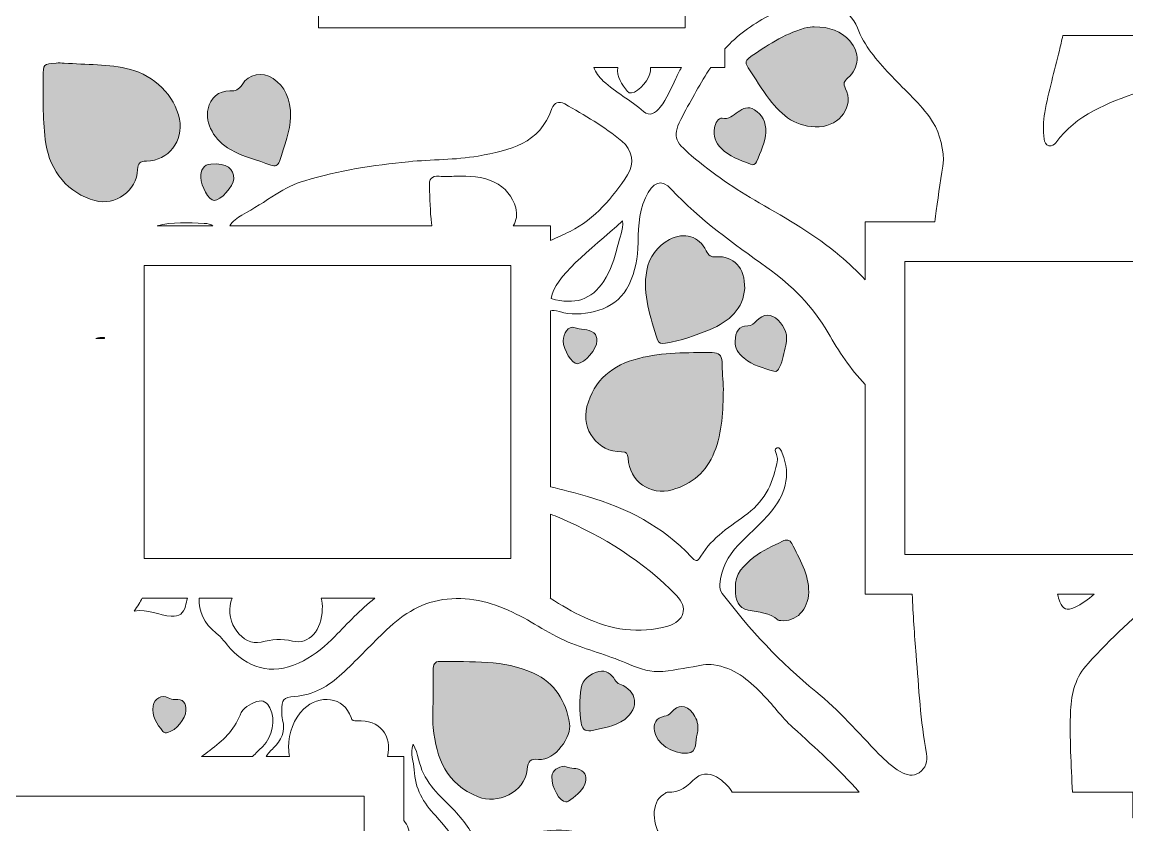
# Model space of a CAD drawing. Header units: inches. Extents: x 0 to 12, y -12 to 0.
# Drawn here: x 2.506 to 6.379, y -7.559 to -4.744 of the extents above; entities that cross this region are included whole.
import ezdxf

# ---------------------------------------------------------------- set-up
doc = ezdxf.new("R2010")
doc.units = ezdxf.units.IN
doc.header["$MEASUREMENT"] = 0
doc.layers.add('Layer 1', color=7, linetype='Continuous')

# ---------------------------------------------------------------- blocks, each defined once
blk = doc.blocks.new('block 2')
at = {"layer": 'Layer 1', "true_color": 0xffffff}
h = blk.add_hatch(color=7, dxfattribs=at)
h.dxf.hatch_style = 2
edge = h.paths.add_edge_path()
edge.add_spline(control_points=[(5.0545, -4.8695), (5.0393, -4.88), (5.0432, -4.8919), (5.0515, -4.9043), (5.0763, -4.9413), (5.0993, -4.9795), (5.1261, -5.0149), (5.1696, -5.0723), (5.2223, -5.1155), (5.3004, -5.1111), (5.3743, -5.1069), (5.4234, -5.0377), (5.393, -4.9776), (5.3836, -4.959), (5.3874, -4.952), (5.4012, -4.94), (5.4416, -4.905), (5.4439, -4.8497), (5.4077, -4.8102), (5.3766, -4.7761), (5.337, -4.7607), (5.2831, -4.7606), (5.2766, -4.7615), (5.2618, -4.7621), (5.248, -4.7659), (5.1759, -4.7861), (5.1149, -4.8273), (5.0545, -4.8695)], knot_values=[0, 0, 0, 0, 1, 1, 1, 2, 2, 2, 3, 3, 3, 4, 4, 4, 5, 5, 5, 6, 6, 6, 7, 7, 7, 8, 8, 8, 9, 9, 9, 9], degree=3, periodic=1)
h = blk.add_hatch(color=7, dxfattribs=at)
h.dxf.hatch_style = 2
edge = h.paths.add_edge_path()
edge.add_spline(control_points=[(2.7614, -5.3701), (2.833, -5.3888), (2.9087, -5.3348), (2.911, -5.2613), (2.9117, -5.238), (2.919, -5.2317), (2.9418, -5.2313), (3.019, -5.23), (3.0726, -5.161), (3.0576, -5.0846), (3.0413, -5.0013), (2.9671, -4.9309), (2.8854, -4.9099), (2.8087, -4.8902), (2.7308, -4.8941), (2.6535, -4.8876), (2.6441, -4.8876), (2.6347, -4.8871), (2.6254, -4.8877), (2.5802, -4.8905), (2.5798, -4.8906), (2.5798, -4.9373), (2.5798, -5.0151), (2.5776, -5.0926), (2.5892, -5.1704), (2.6032, -5.265), (2.6688, -5.3459), (2.7614, -5.3701)], knot_values=[0, 0, 0, 0, 1, 1, 1, 2, 2, 2, 3, 3, 3, 4, 4, 4, 5, 5, 5, 6, 6, 6, 7, 7, 7, 8, 8, 8, 9, 9, 9, 9], degree=3, periodic=1)
h = blk.add_hatch(color=7, dxfattribs=at)
h.dxf.hatch_style = 2
edge = h.paths.add_edge_path()
edge.add_spline(control_points=[(3.2366, -5.1911), (3.2813, -5.2161), (3.3308, -5.2285), (3.3785, -5.2455), (3.3927, -5.2506), (3.4034, -5.2473), (3.4081, -5.2325), (3.426, -5.1775), (3.4453, -5.1227), (3.4473, -5.0777), (3.4478, -5.0109), (3.4269, -4.9696), (3.3858, -4.9421), (3.3483, -4.917), (3.3005, -4.9248), (3.2769, -4.9635), (3.2659, -4.9816), (3.254, -4.986), (3.2344, -4.9855), (3.1949, -4.9846), (3.166, -5.0097), (3.1577, -5.0484), (3.1468, -5.0996), (3.18, -5.1594), (3.2366, -5.1911)], knot_values=[0, 0, 0, 0, 1, 1, 1, 2, 2, 2, 3, 3, 3, 4, 4, 4, 5, 5, 5, 6, 6, 6, 7, 7, 7, 8, 8, 8, 8], degree=3, periodic=1)
h = blk.add_hatch(color=7, dxfattribs=at)
h.dxf.hatch_style = 2
edge = h.paths.add_edge_path()
edge.add_spline(control_points=[(5.0741, -5.0519), (5.0268, -5.022), (5.0047, -5.0913), (4.9601, -5.0813), (4.9467, -5.0783), (4.9362, -5.0991), (4.9333, -5.1153), (4.9285, -5.1429), (4.9369, -5.1669), (4.9564, -5.1865), (4.9851, -5.2152), (5.0232, -5.2273), (5.0594, -5.2425), (5.0683, -5.2462), (5.0764, -5.2433), (5.0803, -5.2345), (5.0956, -5.1993), (5.1107, -5.164), (5.1136, -5.1306), (5.1137, -5.0934), (5.1006, -5.0687), (5.0741, -5.0519)], knot_values=[0, 0, 0, 0, 1, 1, 1, 2, 2, 2, 3, 3, 3, 4, 4, 4, 5, 5, 5, 6, 6, 6, 7, 7, 7, 7], degree=3, periodic=1)
h = blk.add_hatch(color=7, dxfattribs=at)
h.dxf.hatch_style = 2
edge = h.paths.add_edge_path()
edge.add_spline(control_points=[(3.1328, -5.2884), (3.1324, -5.3194), (3.1609, -5.3696), (3.1791, -5.3698), (3.2013, -5.3701), (3.2472, -5.3194), (3.248, -5.2936), (3.2492, -5.2571), (3.2228, -5.2385), (3.1677, -5.2418), (3.1415, -5.2433), (3.132, -5.2635), (3.1328, -5.2884)], knot_values=[0, 0, 0, 0, 1, 1, 1, 2, 2, 2, 3, 3, 3, 4, 4, 4, 4], degree=3, periodic=1)
h = blk.add_hatch(color=7, dxfattribs=at)
h.dxf.hatch_style = 2
edge = h.paths.add_edge_path()
edge.add_spline(control_points=[(4.9392, -5.567), (4.9203, -5.5681), (4.9126, -5.5629), (4.9044, -5.546), (4.8794, -5.494), (4.827, -5.4792), (4.7759, -5.5062), (4.7314, -5.5298), (4.705, -5.5674), (4.6959, -5.6154), (4.6798, -5.7003), (4.7101, -5.7791), (4.7331, -5.8586), (4.7374, -5.8732), (4.7494, -5.8711), (4.7615, -5.8694), (4.8154, -5.8616), (4.8661, -5.8428), (4.916, -5.8226), (4.9859, -5.7943), (5.0349, -5.7474), (5.0392, -5.6783), (5.0404, -5.604), (5.0005, -5.5632), (4.9392, -5.567)], knot_values=[0, 0, 0, 0, 1, 1, 1, 2, 2, 2, 3, 3, 3, 4, 4, 4, 5, 5, 5, 6, 6, 6, 7, 7, 7, 8, 8, 8, 8], degree=3, periodic=1)
h = blk.add_hatch(color=7, dxfattribs=at)
h.dxf.hatch_style = 2
edge = h.paths.add_edge_path()
edge.add_spline(control_points=[(5.1567, -5.7892), (5.1322, -5.7649), (5.1044, -5.7663), (5.0807, -5.7916), (5.0719, -5.8009), (5.0641, -5.8086), (5.0498, -5.809), (5.0189, -5.8098), (5.0064, -5.8288), (5.006, -5.8639), (5.0042, -5.8853), (5.0171, -5.906), (5.037, -5.9226), (5.0672, -5.9479), (5.1047, -5.9571), (5.1412, -5.9684), (5.1536, -5.9722), (5.1566, -5.9627), (5.1612, -5.9542), (5.1744, -5.93), (5.1759, -5.9026), (5.1831, -5.8768), (5.1926, -5.8426), (5.1807, -5.8131), (5.1567, -5.7892)], knot_values=[0, 0, 0, 0, 1, 1, 1, 2, 2, 2, 3, 3, 3, 4, 4, 4, 5, 5, 5, 6, 6, 6, 7, 7, 7, 8, 8, 8, 8], degree=3, periodic=1)
h = blk.add_hatch(color=7, dxfattribs=at)
h.dxf.hatch_style = 2
edge = h.paths.add_edge_path()
edge.add_spline(control_points=[(4.521, -5.8618), (4.5207, -5.851), (4.5189, -5.8404), (4.5104, -5.8335), (4.4903, -5.8172), (4.4636, -5.8243), (4.4406, -5.8148), (4.423, -5.8076), (4.4025, -5.8363), (4.403, -5.8621), (4.4035, -5.8934), (4.4338, -5.9426), (4.4522, -5.9418), (4.4782, -5.9406), (4.5218, -5.8898), (4.521, -5.8618)], knot_values=[0, 0, 0, 0, 1, 1, 1, 2, 2, 2, 3, 3, 3, 4, 4, 4, 5, 5, 5, 5], degree=3, periodic=1)
h = blk.add_hatch(color=7, dxfattribs=at)
h.dxf.hatch_style = 2
edge = h.paths.add_edge_path()
edge.add_spline(control_points=[(4.9247, -5.9029), (4.8384, -5.9029), (4.7521, -5.9015), (4.6677, -5.923), (4.5767, -5.9462), (4.5106, -5.9982), (4.4862, -6.0923), (4.4651, -6.1734), (4.5242, -6.2507), (4.6071, -6.251), (4.626, -6.251), (4.629, -6.2562), (4.6302, -6.273), (4.6358, -6.3543), (4.7075, -6.4055), (4.7852, -6.3837), (4.8555, -6.364), (4.9055, -6.32), (4.9328, -6.2521), (4.9613, -6.1812), (4.9631, -6.1064), (4.9645, -6.0314), (4.9629, -5.9992), (4.9608, -5.9671), (4.9597, -5.9349), (4.9589, -5.9117), (4.9488, -5.9029), (4.9247, -5.9029)], knot_values=[0, 0, 0, 0, 1, 1, 1, 2, 2, 2, 3, 3, 3, 4, 4, 4, 5, 5, 5, 6, 6, 6, 7, 7, 7, 8, 8, 8, 9, 9, 9, 9], degree=3, periodic=1)
h = blk.add_hatch(color=7, dxfattribs=at)
h.dxf.hatch_style = 2
edge = h.paths.add_edge_path()
edge.add_spline(control_points=[(5.0066, -6.729), (5.0066, -6.774), (5.0163, -6.7979), (5.0517, -6.8053), (5.0887, -6.813), (5.1265, -6.8136), (5.1564, -6.841), (5.1582, -6.8427), (5.1624, -6.842), (5.1655, -6.8423), (5.2195, -6.8475), (5.2622, -6.8048), (5.2636, -6.7427), (5.2651, -6.6785), (5.231, -6.6261), (5.2041, -6.5716), (5.1975, -6.5583), (5.1851, -6.5571), (5.1719, -6.5639), (5.1378, -6.5814), (5.1016, -6.5958), (5.0718, -6.6202), (5.0373, -6.6485), (5.0023, -6.6781), (5.0066, -6.729)], knot_values=[0, 0, 0, 0, 1, 1, 1, 2, 2, 2, 3, 3, 3, 4, 4, 4, 5, 5, 5, 6, 6, 6, 7, 7, 7, 8, 8, 8, 8], degree=3, periodic=1)
h = blk.add_hatch(color=7, dxfattribs=at)
h.dxf.hatch_style = 2
edge = h.paths.add_edge_path()
edge.add_spline(control_points=[(4.4255, -7.2035), (4.4119, -7.1244), (4.3746, -7.0615), (4.2987, -7.0266), (4.1937, -6.9784), (4.0813, -6.9883), (3.9706, -6.9852), (3.9523, -6.9847), (3.9465, -6.9981), (3.9466, -7.0149), (3.9468, -7.0503), (3.9466, -7.0856), (3.9467, -7.121), (3.9467, -7.1533), (3.9441, -7.1858), (3.9472, -7.2177), (3.9577, -7.3254), (3.993, -7.4155), (4.1052, -7.4603), (4.1696, -7.486), (4.2685, -7.449), (4.2763, -7.3639), (4.279, -7.3338), (4.29, -7.3264), (4.3161, -7.329), (4.3764, -7.335), (4.4328, -7.2458), (4.4255, -7.2035)], knot_values=[0, 0, 0, 0, 1, 1, 1, 2, 2, 2, 3, 3, 3, 4, 4, 4, 5, 5, 5, 6, 6, 6, 7, 7, 7, 8, 8, 8, 9, 9, 9, 9], degree=3, periodic=1)
h = blk.add_hatch(color=7, dxfattribs=at)
h.dxf.hatch_style = 2
edge = h.paths.add_edge_path()
edge.add_spline(control_points=[(4.602, -7.0657), (4.5932, -7.0623), (4.589, -7.0564), (4.5843, -7.0496), (4.5707, -7.0298), (4.554, -7.0145), (4.5279, -7.021), (4.4966, -7.0289), (4.471, -7.0483), (4.4659, -7.0798), (4.4596, -7.1194), (4.459, -7.1604), (4.4657, -7.2007), (4.4689, -7.2198), (4.4779, -7.2314), (4.4999, -7.2287), (4.5406, -7.2192), (4.584, -7.2151), (4.6185, -7.1887), (4.6711, -7.1484), (4.6625, -7.089), (4.602, -7.0657)], knot_values=[0, 0, 0, 0, 1, 1, 1, 2, 2, 2, 3, 3, 3, 4, 4, 4, 5, 5, 5, 6, 6, 6, 7, 7, 7, 7], degree=3, periodic=1)
h = blk.add_hatch(color=7, dxfattribs=at)
h.dxf.hatch_style = 2
edge = h.paths.add_edge_path()
edge.add_spline(control_points=[(3.0166, -7.2346), (3.0451, -7.228), (3.0798, -7.186), (3.08, -7.1578), (3.0808, -7.1314), (3.0708, -7.1154), (3.0417, -7.119), (3.0329, -7.12), (3.0262, -7.1168), (3.0185, -7.1131), (2.9942, -7.1016), (2.9705, -7.1145), (2.9656, -7.1415), (2.9589, -7.1779), (2.9789, -7.2047), (2.9995, -7.2309), (3.0038, -7.2365), (3.0101, -7.2361), (3.0166, -7.2346)], knot_values=[0, 0, 0, 0, 1, 1, 1, 2, 2, 2, 3, 3, 3, 4, 4, 4, 5, 5, 5, 6, 6, 6, 6], degree=3, periodic=1)
h = blk.add_hatch(color=7, dxfattribs=at)
h.dxf.hatch_style = 2
edge = h.paths.add_edge_path()
edge.add_spline(control_points=[(4.8385, -7.3072), (4.8761, -7.3041), (4.8645, -7.2645), (4.8729, -7.2403), (4.8752, -7.2336), (4.8751, -7.226), (4.8753, -7.2247), (4.8763, -7.199), (4.8687, -7.182), (4.8569, -7.1671), (4.8319, -7.1356), (4.8071, -7.1349), (4.7807, -7.1655), (4.7738, -7.1735), (4.766, -7.1752), (4.7567, -7.1774), (4.7289, -7.1839), (4.718, -7.2017), (4.7228, -7.2306), (4.7294, -7.2708), (4.7846, -7.3115), (4.8385, -7.3072)], knot_values=[0, 0, 0, 0, 1, 1, 1, 2, 2, 2, 3, 3, 3, 4, 4, 4, 5, 5, 5, 6, 6, 6, 7, 7, 7, 7], degree=3, periodic=1)
h = blk.add_hatch(color=7, dxfattribs=at)
h.dxf.hatch_style = 2
edge = h.paths.add_edge_path()
edge.add_spline(control_points=[(4.4599, -7.3645), (4.4432, -7.3579), (4.4232, -7.3628), (4.4076, -7.3523), (4.3857, -7.3578), (4.3645, -7.3633), (4.363, -7.3894), (4.361, -7.4262), (4.3912, -7.479), (4.4121, -7.4779), (4.4151, -7.4777), (4.4186, -7.4771), (4.421, -7.4755), (4.4444, -7.4599), (4.4676, -7.4436), (4.4783, -7.4164), (4.4868, -7.3948), (4.4834, -7.3738), (4.4599, -7.3645)], knot_values=[0, 0, 0, 0, 1, 1, 1, 2, 2, 2, 3, 3, 3, 4, 4, 4, 5, 5, 5, 6, 6, 6, 6], degree=3, periodic=1)
at = {"layer": 'Layer 1', "lineweight": 0}
for points in [[(4.8304, -4.689), (4.8304, -4.7639), (4.5215, -4.7639), (4.4213, -4.7639), (4.0438, -4.7639), (3.5446, -4.7639), (3.5446, -4.7478), (3.5446, -4.6341)], [(3.4542, -6.625), (3.3343, -6.625), (3.1231, -6.625), (3.075, -6.625), (2.9335, -6.625), (2.9335, -6.4909), (2.9335, -6.4355), (2.9335, -6.3364), (2.9335, -6.1807), (2.9335, -6.0129), (2.9335, -5.8497), (2.9335, -5.7773), (2.9335, -5.609), (2.9335, -5.5972), (3.1414, -5.5972), (3.169, -5.5972), (3.4663, -5.5972), (3.5, -5.5972), (3.8585, -5.5972), (4.0628, -5.5972), (4.1292, -5.5972), (4.2193, -5.5972), (4.2193, -5.6268), (4.2193, -5.6983), (4.2193, -5.7289), (4.2193, -6.1372), (4.2193, -6.1641), (4.2193, -6.3308), (4.2193, -6.4229), (4.2193, -6.625), (4.0833, -6.625), (3.9742, -6.625), (3.8247, -6.625), (3.6915, -6.625), (3.4542, -6.625)], [(6.4969, -5.5833), (6.5274, -5.5833), (6.6219, -5.5833), (6.886, -5.5833), (6.886, -5.6379), (6.886, -5.6948), (6.886, -5.8757), (6.886, -6.5232), (6.886, -6.6111), (6.5356, -6.6111), (6.1304, -6.6111), (5.6246, -6.6111), (5.6001, -6.6111), (5.6001, -6.1516), (5.6001, -5.8407), (5.6001, -5.5833), (5.6964, -5.5833), (6.0711, -5.5833), (6.4969, -5.5833)], [(2.4224, -7.4583), (2.8689, -7.4583), (3.1107, -7.4583), (3.2674, -7.4583), (3.3158, -7.4583), (3.3567, -7.4583), (3.474, -7.4583), (3.6365, -7.4583), (3.7054, -7.4583), (3.7054, -7.7594), (3.7054, -7.8433), (3.7054, -7.9086), (3.7054, -8.038), (3.7054, -8.2151), (3.7054, -8.3021), (3.7054, -8.3683)]]:
    blk.add_lwpolyline(points, dxfattribs=at)
for points, knots in [([(5.4344, -4.7641), (5.459, -4.8283), (5.5022, -4.8772), (5.5471, -4.9259), (5.5935, -4.9762), (5.6461, -5.0208), (5.6868, -5.0764), (5.7193, -5.1207), (5.7326, -5.1707), (5.7368, -5.2268), (5.7283, -5.2848), (5.719, -5.3451), (5.711, -5.4055), (5.7092, -5.4184), (5.7072, -5.4315), (5.7056, -5.4444), (5.7056, -5.4444), (5.4613, -5.4444), (5.4613, -5.4444), (5.4613, -5.4444), (5.4613, -5.6476), (5.4613, -5.6476), (5.434, -5.6178), (5.404, -5.5898), (5.3726, -5.5632), (5.286, -5.4898), (5.1881, -5.4339), (5.0899, -5.3776), (5.0064, -5.3296), (4.9268, -5.2754), (4.8531, -5.2126), (4.7918, -5.1608), (4.7839, -5.1437), (4.8218, -5.073), (4.8528, -5.0153), (4.8842, -4.9575), (4.9204, -4.9028), (4.9204, -4.9028), (4.9693, -4.9028), (4.9693, -4.9028), (4.9693, -4.9028), (4.9693, -4.8382), (4.9693, -4.8382), (5.0121, -4.7908), (5.064, -4.7543), (5.121, -4.7234), (5.1631, -4.7008), (5.2049, -4.6798), (5.2517, -4.6675), (5.3236, -4.6483), (5.4087, -4.6976), (5.4344, -4.7641)], [0, 0, 0, 0, 1, 1, 1, 2, 2, 2, 3, 3, 3, 4, 4, 4, 5, 5, 5, 6, 6, 6, 7, 7, 7, 8, 8, 8, 9, 9, 9, 10, 10, 10, 11, 11, 11, 12, 12, 12, 13, 13, 13, 14, 14, 14, 15, 15, 15, 16, 16, 16, 17, 17, 17, 17]), ([(5.0545, -4.8695), (5.0393, -4.88), (5.0432, -4.8919), (5.0515, -4.9043), (5.0763, -4.9413), (5.0993, -4.9795), (5.1261, -5.0149), (5.1696, -5.0723), (5.2223, -5.1155), (5.3004, -5.1111), (5.3743, -5.1069), (5.4234, -5.0377), (5.393, -4.9776), (5.3836, -4.959), (5.3874, -4.952), (5.4012, -4.94), (5.4416, -4.905), (5.4439, -4.8497), (5.4077, -4.8102), (5.3766, -4.7761), (5.337, -4.7607), (5.2831, -4.7606), (5.2766, -4.7615), (5.2618, -4.7621), (5.248, -4.7659), (5.1759, -4.7861), (5.1149, -4.8273), (5.0545, -4.8695)], [0, 0, 0, 0, 1, 1, 1, 2, 2, 2, 3, 3, 3, 4, 4, 4, 5, 5, 5, 6, 6, 6, 7, 7, 7, 8, 8, 8, 9, 9, 9, 9]), ([(6.4199, -4.989), (6.3132, -5.0282), (6.2018, -5.0672), (6.1303, -5.1669), (6.1246, -5.1747), (6.1162, -5.18), (6.106, -5.1778), (6.0933, -5.1753), (6.0904, -5.164), (6.0893, -5.154), (6.086, -5.123), (6.0854, -5.0918), (6.091, -5.0608), (6.1046, -4.9875), (6.1256, -4.9158), (6.1425, -4.8433), (6.1465, -4.8261), (6.1507, -4.8089), (6.1547, -4.7916), (6.1547, -4.7916), (6.7275, -4.7916), (6.7275, -4.7916), (6.6414, -4.8775), (6.5407, -4.9446), (6.4199, -4.989)], [0, 0, 0, 0, 1, 1, 1, 2, 2, 2, 3, 3, 3, 4, 4, 4, 5, 5, 5, 6, 6, 6, 7, 7, 7, 8, 8, 8, 8]), ([(2.7614, -5.3701), (2.833, -5.3888), (2.9087, -5.3348), (2.911, -5.2613), (2.9117, -5.238), (2.919, -5.2317), (2.9418, -5.2313), (3.019, -5.23), (3.0726, -5.161), (3.0576, -5.0846), (3.0413, -5.0013), (2.9671, -4.9309), (2.8854, -4.9099), (2.8087, -4.8902), (2.7308, -4.8941), (2.6535, -4.8876), (2.6441, -4.8876), (2.6347, -4.8871), (2.6254, -4.8877), (2.5802, -4.8905), (2.5798, -4.8906), (2.5798, -4.9373), (2.5798, -5.0151), (2.5776, -5.0926), (2.5892, -5.1704), (2.6032, -5.265), (2.6688, -5.3459), (2.7614, -5.3701)], [0, 0, 0, 0, 1, 1, 1, 2, 2, 2, 3, 3, 3, 4, 4, 4, 5, 5, 5, 6, 6, 6, 7, 7, 7, 8, 8, 8, 9, 9, 9, 9]), ([(3.2366, -5.1911), (3.2813, -5.2161), (3.3308, -5.2285), (3.3785, -5.2455), (3.3927, -5.2506), (3.4034, -5.2473), (3.4081, -5.2325), (3.426, -5.1775), (3.4453, -5.1227), (3.4473, -5.0777), (3.4478, -5.0109), (3.4269, -4.9696), (3.3858, -4.9421), (3.3483, -4.917), (3.3005, -4.9248), (3.2769, -4.9635), (3.2659, -4.9816), (3.254, -4.986), (3.2344, -4.9855), (3.1949, -4.9846), (3.166, -5.0097), (3.1577, -5.0484), (3.1468, -5.0996), (3.18, -5.1594), (3.2366, -5.1911)], [0, 0, 0, 0, 1, 1, 1, 2, 2, 2, 3, 3, 3, 4, 4, 4, 5, 5, 5, 6, 6, 6, 7, 7, 7, 8, 8, 8, 8]), ([(4.5942, -4.9028), (4.5905, -4.9363), (4.6076, -4.9627), (4.6287, -4.9875), (4.6321, -4.9914), (4.6362, -4.9934), (4.6423, -4.9925), (4.6678, -4.9889), (4.709, -4.9412), (4.7091, -4.9144), (4.7091, -4.9101), (4.7089, -4.9063), (4.7085, -4.9028), (4.7085, -4.9028), (4.8175, -4.9028), (4.8175, -4.9028), (4.8104, -4.9153), (4.8037, -4.9283), (4.7975, -4.9418), (4.7814, -4.9762), (4.7676, -5.0125), (4.7431, -5.0426), (4.7274, -5.0622), (4.7068, -5.0768), (4.6847, -5.0575), (4.6399, -5.0187), (4.5871, -4.9905), (4.5436, -4.9507), (4.5282, -4.9366), (4.5164, -4.9209), (4.5103, -4.9028), (4.5103, -4.9028), (4.5942, -4.9028), (4.5942, -4.9028)], [0, 0, 0, 0, 1, 1, 1, 2, 2, 2, 3, 3, 3, 4, 4, 4, 5, 5, 5, 6, 6, 6, 7, 7, 7, 8, 8, 8, 9, 9, 9, 10, 10, 10, 11, 11, 11, 11]), ([(3.2768, -5.4205), (3.3182, -5.3986), (3.3569, -5.3728), (3.3963, -5.3478), (3.4278, -5.3276), (3.4613, -5.3111), (3.4974, -5.3001), (3.6157, -5.264), (3.7379, -5.2459), (3.8604, -5.2336), (3.9418, -5.2255), (4.0242, -5.2278), (4.1054, -5.2136), (4.2149, -5.1943), (4.3207, -5.1705), (4.3636, -5.0476), (4.3712, -5.0255), (4.3876, -5.0197), (4.4082, -5.0312), (4.4778, -5.0705), (4.5472, -5.1104), (4.6086, -5.1615), (4.6454, -5.1922), (4.6543, -5.2408), (4.6285, -5.2798), (4.5754, -5.3597), (4.5156, -5.4329), (4.4269, -5.4778), (4.4043, -5.4891), (4.3814, -5.4997), (4.3582, -5.5098), (4.3582, -5.5098), (4.3582, -5.4583), (4.3582, -5.4583), (4.3582, -5.4583), (4.2279, -5.4583), (4.2279, -5.4583), (4.2391, -5.4406), (4.2431, -5.4182), (4.2366, -5.3955), (4.2251, -5.3546), (4.1996, -5.3245), (4.1612, -5.3049), (4.1185, -5.2831), (4.0727, -5.2848), (4.027, -5.2847), (4.0073, -5.2847), (3.9874, -5.2859), (3.9678, -5.2845), (3.9412, -5.2826), (3.9323, -5.2955), (3.9337, -5.3197), (3.9362, -5.3633), (3.9358, -5.4073), (3.9415, -5.4504), (3.9418, -5.4531), (3.9425, -5.4557), (3.9429, -5.4583), (3.9429, -5.4583), (3.2338, -5.4583), (3.2338, -5.4583), (3.2449, -5.4429), (3.259, -5.43), (3.2768, -5.4205)], [0, 0, 0, 0, 1, 1, 1, 2, 2, 2, 3, 3, 3, 4, 4, 4, 5, 5, 5, 6, 6, 6, 7, 7, 7, 8, 8, 8, 9, 9, 9, 10, 10, 10, 11, 11, 11, 12, 12, 12, 13, 13, 13, 14, 14, 14, 15, 15, 15, 16, 16, 16, 17, 17, 17, 18, 18, 18, 19, 19, 19, 20, 20, 20, 21, 21, 21, 21]), ([(5.0741, -5.0519), (5.0268, -5.022), (5.0047, -5.0913), (4.9601, -5.0813), (4.9467, -5.0783), (4.9362, -5.0991), (4.9333, -5.1153), (4.9285, -5.1429), (4.9369, -5.1669), (4.9564, -5.1865), (4.9851, -5.2152), (5.0232, -5.2273), (5.0594, -5.2425), (5.0683, -5.2462), (5.0764, -5.2433), (5.0803, -5.2345), (5.0956, -5.1993), (5.1107, -5.164), (5.1136, -5.1306), (5.1137, -5.0934), (5.1006, -5.0687), (5.0741, -5.0519)], [0, 0, 0, 0, 1, 1, 1, 2, 2, 2, 3, 3, 3, 4, 4, 4, 5, 5, 5, 6, 6, 6, 7, 7, 7, 7]), ([(3.1328, -5.2884), (3.1324, -5.3194), (3.1609, -5.3696), (3.1791, -5.3698), (3.2013, -5.3701), (3.2472, -5.3194), (3.248, -5.2936), (3.2492, -5.2571), (3.2228, -5.2385), (3.1677, -5.2418), (3.1415, -5.2433), (3.132, -5.2635), (3.1328, -5.2884)], [0, 0, 0, 0, 1, 1, 1, 2, 2, 2, 3, 3, 3, 4, 4, 4, 4]), ([(5.1707, -6.2553), (5.1671, -6.2464), (5.1621, -6.2343), (5.1533, -6.2365), (5.1411, -6.2397), (5.1486, -6.2515), (5.1506, -6.2601), (5.1521, -6.2662), (5.1546, -6.2725), (5.1538, -6.2783), (5.1424, -6.3536), (5.1124, -6.4187), (5.05, -6.4664), (4.991, -6.5115), (4.925, -6.5498), (4.8857, -6.6164), (4.8726, -6.6387), (4.8667, -6.6348), (4.8514, -6.6183), (4.7511, -6.5122), (4.6268, -6.4478), (4.4876, -6.4071), (4.4449, -6.3946), (4.4014, -6.3843), (4.3582, -6.3734), (4.3582, -6.3734), (4.3582, -5.7562), (4.3582, -5.7562), (4.3647, -5.7539), (4.3747, -5.7551), (4.3901, -5.7584), (4.3953, -5.7596), (4.4001, -5.7618), (4.4051, -5.7629), (4.4814, -5.7776), (4.5828, -5.753), (4.6249, -5.6804), (4.6503, -5.6365), (4.6625, -5.5887), (4.6644, -5.538), (4.6669, -5.4779), (4.6651, -5.4165), (4.691, -5.3607), (4.7174, -5.3034), (4.7465, -5.2919), (4.7829, -5.3309), (4.8819, -5.4372), (4.9999, -5.5203), (5.1169, -5.6043), (5.2042, -5.6671), (5.2778, -5.7396), (5.3318, -5.8336), (5.3687, -5.8983), (5.4097, -5.9605), (5.4613, -6.0144), (5.4613, -6.0144), (5.4613, -6.75), (5.4613, -6.75), (5.4613, -6.75), (5.6268, -6.75), (5.6268, -6.75), (5.6293, -6.8208), (5.6343, -6.8916), (5.6401, -6.9625), (5.6499, -7.0784), (5.6551, -7.1944), (5.6767, -7.309), (5.6812, -7.3336), (5.6739, -7.3607), (5.6514, -7.3757), (5.63, -7.3898), (5.6065, -7.3851), (5.5842, -7.3715), (5.5562, -7.3548), (5.5326, -7.3333), (5.5101, -7.3101), (5.4376, -7.2358), (5.3693, -7.1564), (5.2887, -7.0909), (5.1647, -6.9897), (5.0567, -6.8747), (4.9606, -6.7475), (4.9528, -6.7371), (4.9511, -6.7269), (4.9521, -6.7155), (4.9568, -6.6616), (4.9803, -6.6162), (5.0168, -6.5776), (5.0531, -6.5393), (5.0938, -6.505), (5.1281, -6.465), (5.1804, -6.404), (5.2035, -6.3347), (5.1707, -6.2553)], [0, 0, 0, 0, 1, 1, 1, 2, 2, 2, 3, 3, 3, 4, 4, 4, 5, 5, 5, 6, 6, 6, 7, 7, 7, 8, 8, 8, 9, 9, 9, 10, 10, 10, 11, 11, 11, 12, 12, 12, 13, 13, 13, 14, 14, 14, 15, 15, 15, 16, 16, 16, 17, 17, 17, 18, 18, 18, 19, 19, 19, 20, 20, 20, 21, 21, 21, 22, 22, 22, 23, 23, 23, 24, 24, 24, 25, 25, 25, 26, 26, 26, 27, 27, 27, 28, 28, 28, 29, 29, 29, 30, 30, 30, 31, 31, 31, 31]), ([(3.1439, -5.4497), (3.1582, -5.4505), (3.1682, -5.4532), (3.1742, -5.4583), (3.1742, -5.4583), (2.9789, -5.4583), (2.9789, -5.4583), (3.0331, -5.4443), (3.0886, -5.4465), (3.1439, -5.4497)], [0, 0, 0, 0, 1, 1, 1, 2, 2, 2, 3, 3, 3, 3]), ([(4.3607, -5.7133), (4.3732, -5.6337), (4.4931, -5.5476), (4.6114, -5.4409), (4.614, -5.474), (4.5997, -5.5011), (4.5938, -5.5291), (4.5846, -5.5728), (4.5693, -5.6146), (4.5449, -5.6523), (4.5024, -5.7178), (4.4435, -5.7372), (4.3607, -5.7133)], [0, 0, 0, 0, 1, 1, 1, 2, 2, 2, 3, 3, 3, 4, 4, 4, 4]), ([(4.9392, -5.567), (4.9203, -5.5681), (4.9126, -5.5629), (4.9044, -5.546), (4.8794, -5.494), (4.827, -5.4792), (4.7759, -5.5062), (4.7314, -5.5298), (4.705, -5.5674), (4.6959, -5.6154), (4.6798, -5.7003), (4.7101, -5.7791), (4.7331, -5.8586), (4.7374, -5.8732), (4.7494, -5.8711), (4.7615, -5.8694), (4.8154, -5.8616), (4.8661, -5.8428), (4.916, -5.8226), (4.9859, -5.7943), (5.0349, -5.7474), (5.0392, -5.6783), (5.0404, -5.604), (5.0005, -5.5632), (4.9392, -5.567)], [0, 0, 0, 0, 1, 1, 1, 2, 2, 2, 3, 3, 3, 4, 4, 4, 5, 5, 5, 6, 6, 6, 7, 7, 7, 8, 8, 8, 8]), ([(5.1567, -5.7892), (5.1322, -5.7649), (5.1044, -5.7663), (5.0807, -5.7916), (5.0719, -5.8009), (5.0641, -5.8086), (5.0498, -5.809), (5.0189, -5.8098), (5.0064, -5.8288), (5.006, -5.8639), (5.0042, -5.8853), (5.0171, -5.906), (5.037, -5.9226), (5.0672, -5.9479), (5.1047, -5.9571), (5.1412, -5.9684), (5.1536, -5.9722), (5.1566, -5.9627), (5.1612, -5.9542), (5.1744, -5.93), (5.1759, -5.9026), (5.1831, -5.8768), (5.1926, -5.8426), (5.1807, -5.8131), (5.1567, -5.7892)], [0, 0, 0, 0, 1, 1, 1, 2, 2, 2, 3, 3, 3, 4, 4, 4, 5, 5, 5, 6, 6, 6, 7, 7, 7, 8, 8, 8, 8]), ([(4.521, -5.8618), (4.5207, -5.851), (4.5189, -5.8404), (4.5104, -5.8335), (4.4903, -5.8172), (4.4636, -5.8243), (4.4406, -5.8148), (4.423, -5.8076), (4.4025, -5.8363), (4.403, -5.8621), (4.4035, -5.8934), (4.4338, -5.9426), (4.4522, -5.9418), (4.4782, -5.9406), (4.5218, -5.8898), (4.521, -5.8618)], [0, 0, 0, 0, 1, 1, 1, 2, 2, 2, 3, 3, 3, 4, 4, 4, 5, 5, 5, 5]), ([(2.7639, -5.8533), (2.7732, -5.8496), (2.7826, -5.8498), (2.7919, -5.8496), (2.7928, -5.8496), (2.7938, -5.8494), (2.7946, -5.8494), (2.7946, -5.8494), (2.7946, -5.8539), (2.7946, -5.8539), (2.7843, -5.8536), (2.7742, -5.8533), (2.7639, -5.8533)], [0, 0, 0, 0, 1, 1, 1, 2, 2, 2, 3, 3, 3, 4, 4, 4, 4]), ([(4.9247, -5.9029), (4.8384, -5.9029), (4.7521, -5.9015), (4.6677, -5.923), (4.5767, -5.9462), (4.5106, -5.9982), (4.4862, -6.0923), (4.4651, -6.1734), (4.5242, -6.2507), (4.6071, -6.251), (4.626, -6.251), (4.629, -6.2562), (4.6302, -6.273), (4.6358, -6.3543), (4.7075, -6.4055), (4.7852, -6.3837), (4.8555, -6.364), (4.9055, -6.32), (4.9328, -6.2521), (4.9613, -6.1812), (4.9631, -6.1064), (4.9645, -6.0314), (4.9629, -5.9992), (4.9608, -5.9671), (4.9597, -5.9349), (4.9589, -5.9117), (4.9488, -5.9029), (4.9247, -5.9029)], [0, 0, 0, 0, 1, 1, 1, 2, 2, 2, 3, 3, 3, 4, 4, 4, 5, 5, 5, 6, 6, 6, 7, 7, 7, 8, 8, 8, 9, 9, 9, 9]), ([(4.3582, -6.7639), (4.3582, -6.7639), (4.3582, -6.4694), (4.3582, -6.4694), (4.3693, -6.4734), (4.3803, -6.4778), (4.3911, -6.4823), (4.5446, -6.5476), (4.6832, -6.6344), (4.8001, -6.7541), (4.8415, -6.7966), (4.8282, -6.8447), (4.7701, -6.8614), (4.6686, -6.8904), (4.5701, -6.8746), (4.4769, -6.8309), (4.4354, -6.8118), (4.3964, -6.7882), (4.3576, -6.7639), (4.3576, -6.7639), (4.3582, -6.7639), (4.3582, -6.7639)], [0, 0, 0, 0, 1, 1, 1, 2, 2, 2, 3, 3, 3, 4, 4, 4, 5, 5, 5, 6, 6, 6, 7, 7, 7, 7]), ([(5.0066, -6.729), (5.0066, -6.774), (5.0163, -6.7979), (5.0517, -6.8053), (5.0887, -6.813), (5.1265, -6.8136), (5.1564, -6.841), (5.1582, -6.8427), (5.1624, -6.842), (5.1655, -6.8423), (5.2195, -6.8475), (5.2622, -6.8048), (5.2636, -6.7427), (5.2651, -6.6785), (5.231, -6.6261), (5.2041, -6.5716), (5.1975, -6.5583), (5.1851, -6.5571), (5.1719, -6.5639), (5.1378, -6.5814), (5.1016, -6.5958), (5.0718, -6.6202), (5.0373, -6.6485), (5.0023, -6.6781), (5.0066, -6.729)], [0, 0, 0, 0, 1, 1, 1, 2, 2, 2, 3, 3, 3, 4, 4, 4, 5, 5, 5, 6, 6, 6, 7, 7, 7, 8, 8, 8, 8]), ([(7.3732, -7.4829), (7.3082, -7.4697), (7.2424, -7.4616), (7.1765, -7.4539), (7.0967, -7.4443), (7.0171, -7.4409), (6.9372, -7.4423), (6.8314, -7.4443), (6.7262, -7.4546), (6.6219, -7.4751), (6.5547, -7.4884), (6.489, -7.5064), (6.4235, -7.5259), (6.4154, -7.5283), (6.4076, -7.5309), (6.3999, -7.534), (6.3999, -7.534), (6.3999, -7.4444), (6.3999, -7.4444), (6.3999, -7.4444), (6.1881, -7.4444), (6.1881, -7.4444), (6.184, -7.349), (6.1778, -7.2537), (6.1817, -7.158), (6.1842, -7.0959), (6.1997, -7.0394), (6.2429, -6.9928), (6.3232, -6.9055), (6.4087, -6.8234), (6.5011, -6.75), (6.5011, -6.75), (6.6467, -6.75), (6.6467, -6.75), (6.6288, -6.7664), (6.6174, -6.7885), (6.6172, -6.8132), (6.617, -6.831), (6.6054, -6.8286), (6.5937, -6.8295), (6.5228, -6.8348), (6.4786, -6.8925), (6.493, -6.961), (6.5042, -7.0148), (6.5334, -7.0567), (6.5819, -7.0826), (6.6691, -7.1292), (6.7651, -7.1308), (6.8606, -7.1333), (6.8726, -7.1337), (6.8805, -7.1276), (6.8808, -7.1147), (6.882, -7.07), (6.8958, -7.0264), (6.8917, -6.9858), (6.8917, -6.9678), (6.8926, -6.9542), (6.8915, -6.9408), (6.8853, -6.865), (6.8672, -6.796), (6.8032, -6.75), (6.8032, -6.75), (6.9404, -6.75), (6.9404, -6.75), (6.9342, -6.7663), (6.9303, -6.7841), (6.9287, -6.8033), (6.9352, -6.8745), (6.9703, -6.9368), (7.0066, -6.9986), (7.0135, -7.0103), (7.0232, -7.0087), (7.0334, -7.0032), (7.0807, -6.9776), (7.1294, -6.9541), (7.1701, -6.9178), (7.2127, -6.8798), (7.2328, -6.8342), (7.2196, -6.7763), (7.2089, -6.7294), (7.1672, -6.7023), (7.1218, -6.7171), (7.104, -6.723), (7.0967, -6.7175), (7.0862, -6.705), (7.0717, -6.6879), (7.048, -6.6794), (7.0249, -6.6795), (7.0249, -6.6795), (7.0249, -6.6136), (7.0249, -6.6136), (7.1017, -6.6128), (7.1786, -6.6164), (7.2556, -6.6268), (7.3186, -6.6354), (7.3803, -6.6466), (7.4397, -6.669), (7.5542, -6.7125), (7.6535, -6.7783), (7.73, -6.8753), (7.7568, -6.9091), (7.755, -6.9534), (7.7278, -6.9869), (7.7025, -7.018), (7.6699, -7.0404), (7.6372, -7.0625), (7.614, -7.0782), (7.5971, -7.0973), (7.5864, -7.1236), (7.5753, -7.1509), (7.5703, -7.1804), (7.561, -7.2083), (7.561, -7.2083), (7.5194, -7.2083), (7.5194, -7.2083), (7.5193, -7.1834), (7.509, -7.1575), (7.4879, -7.1332), (7.4773, -7.1208), (7.4774, -7.1138), (7.4882, -7.1021), (7.5033, -7.0857), (7.5114, -7.0654), (7.5109, -7.0423), (7.51, -7.0047), (7.4958, -6.973), (7.4639, -6.9525), (7.4037, -6.9138), (7.3405, -6.9123), (7.2781, -6.9464), (7.1989, -6.9897), (7.1435, -7.0595), (7.0851, -7.1256), (7.072, -7.1404), (7.0814, -7.1502), (7.0917, -7.1596), (7.1406, -7.2044), (7.1887, -7.2505), (7.2454, -7.2857), (7.2977, -7.3181), (7.3511, -7.3357), (7.4057, -7.3231), (7.4057, -7.3231), (7.4057, -7.4898), (7.4057, -7.4898), (7.3949, -7.4875), (7.384, -7.4851), (7.3732, -7.4829)], [0, 0, 0, 0, 1, 1, 1, 2, 2, 2, 3, 3, 3, 4, 4, 4, 5, 5, 5, 6, 6, 6, 7, 7, 7, 8, 8, 8, 9, 9, 9, 10, 10, 10, 11, 11, 11, 12, 12, 12, 13, 13, 13, 14, 14, 14, 15, 15, 15, 16, 16, 16, 17, 17, 17, 18, 18, 18, 19, 19, 19, 20, 20, 20, 21, 21, 21, 22, 22, 22, 23, 23, 23, 24, 24, 24, 25, 25, 25, 26, 26, 26, 27, 27, 27, 28, 28, 28, 29, 29, 29, 30, 30, 30, 31, 31, 31, 32, 32, 32, 33, 33, 33, 34, 34, 34, 35, 35, 35, 36, 36, 36, 37, 37, 37, 38, 38, 38, 39, 39, 39, 40, 40, 40, 41, 41, 41, 42, 42, 42, 43, 43, 43, 44, 44, 44, 45, 45, 45, 46, 46, 46, 47, 47, 47, 48, 48, 48, 49, 49, 49, 49]), ([(3.0787, -6.7914), (3.0724, -6.8172), (3.0568, -6.8284), (3.029, -6.8271), (2.9857, -6.8251), (2.9468, -6.7996), (2.8993, -6.8093), (2.9108, -6.7914), (2.92, -6.7766), (2.9271, -6.7639), (2.9271, -6.7639), (3.0857, -6.7639), (3.0857, -6.7639), (3.0835, -6.773), (3.081, -6.7822), (3.0787, -6.7914)], [0, 0, 0, 0, 1, 1, 1, 2, 2, 2, 3, 3, 3, 4, 4, 4, 5, 5, 5, 5]), ([(3.1864, -6.8859), (3.1422, -6.8522), (3.1265, -6.8104), (3.1261, -6.7639), (3.1261, -6.7639), (3.2421, -6.7639), (3.2421, -6.7639), (3.2406, -6.7679), (3.2393, -6.7721), (3.2381, -6.7762), (3.2175, -6.8484), (3.2781, -6.933), (3.3438, -6.9176), (3.3822, -6.9084), (3.4142, -6.9048), (3.4542, -6.9143), (3.5129, -6.928), (3.5575, -6.8753), (3.5583, -6.8021), (3.5594, -6.7891), (3.5576, -6.7764), (3.5539, -6.7639), (3.5539, -6.7639), (3.7425, -6.7639), (3.7425, -6.7639), (3.6917, -6.8037), (3.6478, -6.8514), (3.6026, -6.8976), (3.5699, -6.9311), (3.5349, -6.9609), (3.4926, -6.983), (3.3964, -7.0334), (3.3111, -7.0205), (3.2368, -6.9411), (3.2197, -6.923), (3.206, -6.9008), (3.1864, -6.8859)], [0, 0, 0, 0, 1, 1, 1, 2, 2, 2, 3, 3, 3, 4, 4, 4, 5, 5, 5, 6, 6, 6, 7, 7, 7, 8, 8, 8, 9, 9, 9, 10, 10, 10, 11, 11, 11, 12, 12, 12, 12]), ([(4.7715, -7.833), (4.7374, -7.7675), (4.6867, -7.7158), (4.6292, -7.6707), (4.5499, -7.6083), (4.4608, -7.5707), (4.3588, -7.5782), (4.2926, -7.583), (4.2275, -7.5984), (4.1649, -7.6207), (4.1072, -7.6414), (4.1072, -7.6423), (4.0835, -7.5905), (4.0818, -7.5868), (4.0794, -7.5832), (4.0772, -7.5798), (4.0492, -7.5344), (4.0121, -7.4971), (3.9736, -7.4605), (3.9486, -7.4368), (3.9289, -7.4096), (3.9132, -7.3783), (3.8972, -7.3466), (3.8958, -7.31), (3.8767, -7.2754), (3.8651, -7.3096), (3.8793, -7.3372), (3.8804, -7.3654), (3.8831, -7.4308), (3.9122, -7.4812), (3.956, -7.5273), (3.9858, -7.5587), (4.0128, -7.5936), (4.0322, -7.6329), (4.0412, -7.6511), (4.0421, -7.6651), (4.0167, -7.6728), (3.9589, -7.6903), (3.9019, -7.7096), (3.8443, -7.7279), (3.8443, -7.7279), (3.8443, -7.6752), (3.8443, -7.6752), (3.8557, -7.6655), (3.8614, -7.6467), (3.8621, -7.6177), (3.8622, -7.6126), (3.8617, -7.6074), (3.8613, -7.5979), (3.8656, -7.5791), (3.8589, -7.5604), (3.8443, -7.5433), (3.8443, -7.5433), (3.8443, -7.3194), (3.8443, -7.3194), (3.8443, -7.3194), (3.7872, -7.3194), (3.7872, -7.3194), (3.8053, -7.2466), (3.7592, -7.1882), (3.68, -7.1939), (3.6693, -7.1946), (3.6629, -7.1934), (3.659, -7.1816), (3.6349, -7.1087), (3.5468, -7.1003), (3.4936, -7.1522), (3.4564, -7.1884), (3.4417, -7.2333), (3.4401, -7.2875), (3.4408, -7.2982), (3.4419, -7.3087), (3.4435, -7.3194), (3.4435, -7.3194), (3.3611, -7.3194), (3.3611, -7.3194), (3.3679, -7.3089), (3.3767, -7.2987), (3.3871, -7.2889), (3.4146, -7.2628), (3.43, -7.2309), (3.4188, -7.1908), (3.416, -7.1809), (3.4171, -7.1701), (3.4169, -7.1597), (3.4164, -7.1187), (3.4201, -7.1122), (3.4619, -7.1086), (3.5274, -7.103), (3.5804, -7.0721), (3.6268, -7.0293), (3.6769, -6.983), (3.7237, -6.9329), (3.7724, -6.8851), (3.831, -6.8271), (3.8982, -6.7814), (3.9807, -6.7689), (4.0658, -6.7558), (4.1469, -6.7758), (4.225, -6.8128), (4.2963, -6.8464), (4.3599, -6.8947), (4.4336, -6.923), (4.5003, -6.9484), (4.5696, -6.9669), (4.6351, -6.9958), (4.6724, -7.0121), (4.7115, -7.0248), (4.7528, -7.0204), (4.8001, -7.0153), (4.8469, -7.0062), (4.894, -6.998), (4.9065, -6.9957), (4.9179, -6.9959), (4.9306, -6.9978), (5.0011, -7.0068), (5.0511, -7.0496), (5.0986, -7.0972), (5.1368, -7.1354), (5.1676, -7.1801), (5.2079, -7.2168), (5.2883, -7.29), (5.3694, -7.3623), (5.4406, -7.4444), (5.4406, -7.4444), (4.9953, -7.4444), (4.9953, -7.4444), (4.9853, -7.4266), (4.9701, -7.4107), (4.9504, -7.3969), (4.9243, -7.3786), (4.8917, -7.3728), (4.8692, -7.3932), (4.8389, -7.4207), (4.8125, -7.4482), (4.7675, -7.444), (4.7635, -7.4436), (4.759, -7.4496), (4.7544, -7.4521), (4.709, -7.4776), (4.7142, -7.565), (4.7514, -7.605), (4.7763, -7.6316), (4.8051, -7.6494), (4.8363, -7.663), (4.8363, -7.663), (4.8363, -7.8858), (4.8363, -7.8858), (4.8087, -7.8771), (4.7856, -7.8603), (4.7715, -7.833)], [0, 0, 0, 0, 1, 1, 1, 2, 2, 2, 3, 3, 3, 4, 4, 4, 5, 5, 5, 6, 6, 6, 7, 7, 7, 8, 8, 8, 9, 9, 9, 10, 10, 10, 11, 11, 11, 12, 12, 12, 13, 13, 13, 14, 14, 14, 15, 15, 15, 16, 16, 16, 17, 17, 17, 18, 18, 18, 19, 19, 19, 20, 20, 20, 21, 21, 21, 22, 22, 22, 23, 23, 23, 24, 24, 24, 25, 25, 25, 26, 26, 26, 27, 27, 27, 28, 28, 28, 29, 29, 29, 30, 30, 30, 31, 31, 31, 32, 32, 32, 33, 33, 33, 34, 34, 34, 35, 35, 35, 36, 36, 36, 37, 37, 37, 38, 38, 38, 39, 39, 39, 40, 40, 40, 41, 41, 41, 42, 42, 42, 43, 43, 43, 44, 44, 44, 45, 45, 45, 46, 46, 46, 47, 47, 47, 48, 48, 48, 49, 49, 49, 50, 50, 50, 50]), ([(6.1442, -6.7768), (6.1406, -6.768), (6.1381, -6.759), (6.1361, -6.75), (6.1361, -6.75), (6.2639, -6.75), (6.2639, -6.75), (6.2435, -6.7687), (6.2206, -6.7844), (6.1954, -6.7965), (6.169, -6.8093), (6.1546, -6.8032), (6.1442, -6.7768)], [0, 0, 0, 0, 1, 1, 1, 2, 2, 2, 3, 3, 3, 4, 4, 4, 4]), ([(4.4255, -7.2035), (4.4119, -7.1244), (4.3746, -7.0615), (4.2987, -7.0266), (4.1937, -6.9784), (4.0813, -6.9883), (3.9706, -6.9852), (3.9523, -6.9847), (3.9465, -6.9981), (3.9466, -7.0149), (3.9468, -7.0503), (3.9466, -7.0856), (3.9467, -7.121), (3.9467, -7.1533), (3.9441, -7.1858), (3.9472, -7.2177), (3.9577, -7.3254), (3.993, -7.4155), (4.1052, -7.4603), (4.1696, -7.486), (4.2685, -7.449), (4.2763, -7.3639), (4.279, -7.3338), (4.29, -7.3264), (4.3161, -7.329), (4.3764, -7.335), (4.4328, -7.2458), (4.4255, -7.2035)], [0, 0, 0, 0, 1, 1, 1, 2, 2, 2, 3, 3, 3, 4, 4, 4, 5, 5, 5, 6, 6, 6, 7, 7, 7, 8, 8, 8, 9, 9, 9, 9]), ([(4.602, -7.0657), (4.5932, -7.0623), (4.589, -7.0564), (4.5843, -7.0496), (4.5707, -7.0298), (4.554, -7.0145), (4.5279, -7.021), (4.4966, -7.0289), (4.471, -7.0483), (4.4659, -7.0798), (4.4596, -7.1194), (4.459, -7.1604), (4.4657, -7.2007), (4.4689, -7.2198), (4.4779, -7.2314), (4.4999, -7.2287), (4.5406, -7.2192), (4.584, -7.2151), (4.6185, -7.1887), (4.6711, -7.1484), (4.6625, -7.089), (4.602, -7.0657)], [0, 0, 0, 0, 1, 1, 1, 2, 2, 2, 3, 3, 3, 4, 4, 4, 5, 5, 5, 6, 6, 6, 7, 7, 7, 7]), ([(3.0166, -7.2346), (3.0451, -7.228), (3.0798, -7.186), (3.08, -7.1578), (3.0808, -7.1314), (3.0708, -7.1154), (3.0417, -7.119), (3.0329, -7.12), (3.0262, -7.1168), (3.0185, -7.1131), (2.9942, -7.1016), (2.9705, -7.1145), (2.9656, -7.1415), (2.9589, -7.1779), (2.9789, -7.2047), (2.9995, -7.2309), (3.0038, -7.2365), (3.0101, -7.2361), (3.0166, -7.2346)], [0, 0, 0, 0, 1, 1, 1, 2, 2, 2, 3, 3, 3, 4, 4, 4, 5, 5, 5, 6, 6, 6, 6]), ([(3.1643, -7.2973), (3.2089, -7.264), (3.2485, -7.2273), (3.2699, -7.1737), (3.28, -7.1486), (3.3037, -7.135), (3.329, -7.1264), (3.3512, -7.1187), (3.3664, -7.1307), (3.3749, -7.1483), (3.396, -7.1925), (3.3842, -7.2487), (3.3494, -7.2836), (3.3375, -7.2955), (3.3249, -7.3068), (3.314, -7.3194), (3.314, -7.3194), (3.1346, -7.3194), (3.1346, -7.3194), (3.1446, -7.3121), (3.1544, -7.3047), (3.1643, -7.2973)], [0, 0, 0, 0, 1, 1, 1, 2, 2, 2, 3, 3, 3, 4, 4, 4, 5, 5, 5, 6, 6, 6, 7, 7, 7, 7]), ([(4.8385, -7.3072), (4.8761, -7.3041), (4.8645, -7.2645), (4.8729, -7.2403), (4.8752, -7.2336), (4.8751, -7.226), (4.8753, -7.2247), (4.8763, -7.199), (4.8687, -7.182), (4.8569, -7.1671), (4.8319, -7.1356), (4.8071, -7.1349), (4.7807, -7.1655), (4.7738, -7.1735), (4.766, -7.1752), (4.7567, -7.1774), (4.7289, -7.1839), (4.718, -7.2017), (4.7228, -7.2306), (4.7294, -7.2708), (4.7846, -7.3115), (4.8385, -7.3072)], [0, 0, 0, 0, 1, 1, 1, 2, 2, 2, 3, 3, 3, 4, 4, 4, 5, 5, 5, 6, 6, 6, 7, 7, 7, 7]), ([(4.4599, -7.3645), (4.4432, -7.3579), (4.4232, -7.3628), (4.4076, -7.3523), (4.3857, -7.3578), (4.3645, -7.3633), (4.363, -7.3894), (4.361, -7.4262), (4.3912, -7.479), (4.4121, -7.4779), (4.4151, -7.4777), (4.4186, -7.4771), (4.421, -7.4755), (4.4444, -7.4599), (4.4676, -7.4436), (4.4783, -7.4164), (4.4868, -7.3948), (4.4834, -7.3738), (4.4599, -7.3645)], [0, 0, 0, 0, 1, 1, 1, 2, 2, 2, 3, 3, 3, 4, 4, 4, 5, 5, 5, 6, 6, 6, 6])]:
    blk.add_open_spline(points, degree=3, knots=knots, dxfattribs=at)

msp = doc.modelspace()

# ---------------------------------------------------------------- block references
at = {"layer": 'Layer 1'}
msp.add_blockref('block 2', (0, 0), dxfattribs=at)

doc.saveas('drawing.dxf')
